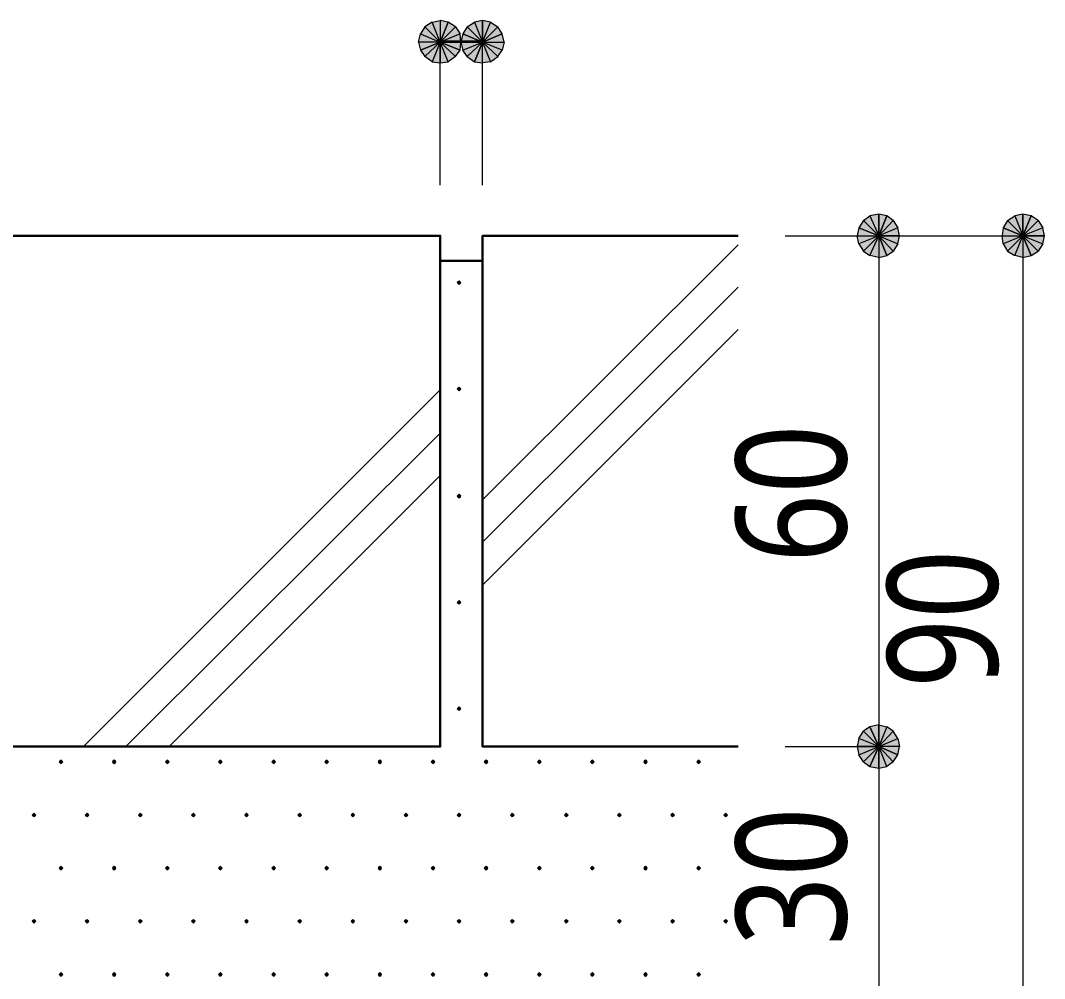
# Model space of a CAD drawing. Header units: millimetres. Extents: x 0 to 420, y 0 to 297.
# Drawn here: x 92.99 to 117.05, y 222.39 to 244.9 of the extents above; entities that cross this region are included whole.
import ezdxf
from ezdxf.enums import TextEntityAlignment as Align

# ---------------------------------------------------------------- set-up
doc = ezdxf.new("R2010")
doc.units = ezdxf.units.MM
doc.styles.add('kst32b', font='NotoSansJP-Variable.ttf')

msp = doc.modelspace()

# ---------------------------------------------------------------- hatches: boundary and pattern name
h = msp.add_hatch(color=7)
h.paths.add_polyline_path([(103.039, 244.856), (102.849, 244.898), (102.849, 244.39), (103.039, 244.856)])
h.paths.add_polyline_path([(102.849, 244.898), (102.849, 244.39), (102.658, 244.856), (102.849, 244.898)])
h.paths.add_polyline_path([(102.849, 244.39), (102.658, 244.856), (102.489, 244.75), (102.849, 244.39)])
h = msp.add_hatch(color=7)
h.paths.add_polyline_path([(103.336, 244.39), (103.315, 244.581), (102.849, 244.39), (103.336, 244.39)])
h.paths.add_polyline_path([(103.315, 244.581), (102.849, 244.39), (103.209, 244.75), (103.315, 244.581)])
h.paths.add_polyline_path([(102.849, 244.39), (103.209, 244.75), (103.039, 244.856), (102.849, 244.39)])
h = msp.add_hatch(color=7)
h.paths.add_polyline_path([(103.844, 244.898), (103.653, 244.856), (103.844, 244.39), (103.844, 244.898)])
h.paths.add_polyline_path([(103.653, 244.856), (103.844, 244.39), (103.484, 244.75), (103.653, 244.856)])
h.paths.add_polyline_path([(103.844, 244.39), (103.484, 244.75), (103.378, 244.581), (103.844, 244.39)])
h = msp.add_hatch(color=7)
h.paths.add_polyline_path([(104.309, 244.581), (104.204, 244.75), (103.844, 244.39), (104.309, 244.581)])
h.paths.add_polyline_path([(104.204, 244.75), (103.844, 244.39), (104.034, 244.856), (104.204, 244.75)])
h.paths.add_polyline_path([(103.844, 244.39), (104.034, 244.856), (103.844, 244.898), (103.844, 244.39)])
h = msp.add_hatch(color=7)
h.paths.add_polyline_path([(102.489, 244.75), (102.383, 244.581), (102.849, 244.39), (102.489, 244.75)])
h.paths.add_polyline_path([(102.383, 244.581), (102.849, 244.39), (102.341, 244.39), (102.383, 244.581)])
h.paths.add_polyline_path([(102.849, 244.39), (102.341, 244.39), (102.383, 244.2), (102.849, 244.39)])
for points in [[(103.378, 244.581), (103.336, 244.39), (103.844, 244.39), (103.378, 244.581)], [(103.315, 244.2), (103.336, 244.39), (102.849, 244.39), (103.315, 244.2)], [(113.348, 240.305), (113.157, 240.347), (113.157, 239.839), (113.348, 240.305)], [(116.734, 240.305), (116.544, 240.347), (116.544, 239.839), (116.734, 240.305)], [(103.293, 238.781), (103.272, 238.76), (103.251, 238.739), (103.272, 238.718), (103.293, 238.696), (103.315, 238.718), (103.336, 238.739), (103.315, 238.76), (103.293, 238.781)], [(103.293, 236.283), (103.272, 236.262), (103.251, 236.241), (103.272, 236.22), (103.293, 236.199), (103.315, 236.22), (103.336, 236.241), (103.315, 236.262), (103.293, 236.283)], [(103.293, 233.765), (103.272, 233.743), (103.251, 233.722), (103.272, 233.701), (103.293, 233.68), (103.315, 233.701), (103.336, 233.722), (103.315, 233.743), (103.293, 233.765)], [(103.293, 231.267), (103.272, 231.246), (103.251, 231.225), (103.272, 231.204), (103.293, 231.182), (103.315, 231.204), (103.336, 231.225), (103.315, 231.246), (103.293, 231.267)], [(103.293, 228.769), (103.272, 228.748), (103.251, 228.727), (103.272, 228.706), (103.293, 228.685), (103.315, 228.706), (103.336, 228.727), (103.315, 228.748), (103.293, 228.769)], [(112.945, 227.372), (113.157, 227.33), (113.157, 227.838), (112.945, 227.372)], [(93.938, 227.521), (93.917, 227.499), (93.895, 227.478), (93.917, 227.457), (93.938, 227.436), (93.959, 227.457), (93.98, 227.478), (93.959, 227.499), (93.938, 227.521)], [(95.187, 227.521), (95.165, 227.499), (95.144, 227.478), (95.165, 227.457), (95.187, 227.436), (95.208, 227.457), (95.229, 227.478), (95.208, 227.499), (95.187, 227.521)], [(96.435, 227.521), (96.414, 227.499), (96.393, 227.478), (96.414, 227.457), (96.435, 227.436), (96.457, 227.457), (96.478, 227.478), (96.457, 227.499), (96.435, 227.521)], [(97.684, 227.521), (97.663, 227.499), (97.642, 227.478), (97.663, 227.457), (97.684, 227.436), (97.705, 227.457), (97.727, 227.478), (97.705, 227.499), (97.684, 227.521)], [(98.933, 227.521), (98.912, 227.499), (98.891, 227.478), (98.912, 227.457), (98.933, 227.436), (98.954, 227.457), (98.975, 227.478), (98.954, 227.499), (98.933, 227.521)], [(100.182, 227.521), (100.161, 227.499), (100.14, 227.478), (100.161, 227.457), (100.182, 227.436), (100.203, 227.457), (100.224, 227.478), (100.203, 227.499), (100.182, 227.521)], [(101.431, 227.521), (101.41, 227.499), (101.388, 227.478), (101.41, 227.457), (101.431, 227.436), (101.452, 227.457), (101.473, 227.478), (101.452, 227.499), (101.431, 227.521)], [(102.679, 227.521), (102.658, 227.499), (102.637, 227.478), (102.658, 227.457), (102.679, 227.436), (102.701, 227.457), (102.722, 227.478), (102.701, 227.499), (102.679, 227.521)], [(103.928, 227.521), (103.907, 227.499), (103.886, 227.478), (103.907, 227.457), (103.928, 227.436), (103.95, 227.457), (103.971, 227.478), (103.95, 227.499), (103.928, 227.521)], [(105.177, 227.521), (105.156, 227.499), (105.135, 227.478), (105.156, 227.457), (105.177, 227.436), (105.198, 227.457), (105.22, 227.478), (105.198, 227.499), (105.177, 227.521)], [(106.426, 227.521), (106.405, 227.499), (106.384, 227.478), (106.405, 227.457), (106.426, 227.436), (106.447, 227.457), (106.468, 227.478), (106.447, 227.499), (106.426, 227.521)], [(107.675, 227.521), (107.654, 227.499), (107.633, 227.478), (107.654, 227.457), (107.675, 227.436), (107.696, 227.457), (107.717, 227.478), (107.696, 227.499), (107.675, 227.521)], [(108.924, 227.521), (108.903, 227.499), (108.881, 227.478), (108.903, 227.457), (108.924, 227.436), (108.945, 227.457), (108.966, 227.478), (108.945, 227.499), (108.924, 227.521)], [(93.303, 226.272), (93.282, 226.25), (93.26, 226.229), (93.282, 226.208), (93.303, 226.187), (93.324, 226.208), (93.345, 226.229), (93.324, 226.25), (93.303, 226.272)], [(94.552, 226.272), (94.53, 226.25), (94.509, 226.229), (94.53, 226.208), (94.552, 226.187), (94.573, 226.208), (94.594, 226.229), (94.573, 226.25), (94.552, 226.272)], [(95.8, 226.272), (95.779, 226.25), (95.758, 226.229), (95.779, 226.208), (95.8, 226.187), (95.821, 226.208), (95.843, 226.229), (95.821, 226.25), (95.8, 226.272)], [(97.049, 226.272), (97.028, 226.25), (97.007, 226.229), (97.028, 226.208), (97.049, 226.187), (97.07, 226.208), (97.092, 226.229), (97.07, 226.25), (97.049, 226.272)], [(98.298, 226.272), (98.277, 226.25), (98.256, 226.229), (98.277, 226.208), (98.298, 226.187), (98.319, 226.208), (98.34, 226.229), (98.319, 226.25), (98.298, 226.272)], [(99.547, 226.272), (99.526, 226.25), (99.504, 226.229), (99.526, 226.208), (99.547, 226.187), (99.568, 226.208), (99.589, 226.229), (99.568, 226.25), (99.547, 226.272)], [(100.796, 226.272), (100.775, 226.25), (100.753, 226.229), (100.775, 226.208), (100.796, 226.187), (100.817, 226.208), (100.838, 226.229), (100.817, 226.25), (100.796, 226.272)], [(102.045, 226.272), (102.023, 226.25), (102.002, 226.229), (102.023, 226.208), (102.045, 226.187), (102.066, 226.208), (102.087, 226.229), (102.066, 226.25), (102.045, 226.272)], [(103.293, 226.272), (103.272, 226.25), (103.251, 226.229), (103.272, 226.208), (103.293, 226.187), (103.315, 226.208), (103.336, 226.229), (103.315, 226.25), (103.293, 226.272)], [(104.542, 226.272), (104.521, 226.25), (104.5, 226.229), (104.521, 226.208), (104.542, 226.187), (104.563, 226.208), (104.585, 226.229), (104.563, 226.25), (104.542, 226.272)], [(105.812, 226.272), (105.791, 226.25), (105.77, 226.229), (105.791, 226.208), (105.812, 226.187), (105.833, 226.208), (105.854, 226.229), (105.833, 226.25), (105.812, 226.272)], [(107.061, 226.272), (107.04, 226.25), (107.019, 226.229), (107.04, 226.208), (107.061, 226.187), (107.082, 226.208), (107.103, 226.229), (107.082, 226.25), (107.061, 226.272)], [(108.31, 226.272), (108.289, 226.25), (108.268, 226.229), (108.289, 226.208), (108.31, 226.187), (108.331, 226.208), (108.352, 226.229), (108.331, 226.25), (108.31, 226.272)], [(109.559, 226.272), (109.537, 226.25), (109.516, 226.229), (109.537, 226.208), (109.559, 226.187), (109.58, 226.208), (109.601, 226.229), (109.58, 226.25), (109.559, 226.272)], [(93.938, 225.023), (93.917, 225.002), (93.895, 224.98), (93.917, 224.959), (93.938, 224.938), (93.959, 224.959), (93.98, 224.98), (93.959, 225.002), (93.938, 225.023)], [(95.187, 225.023), (95.165, 225.002), (95.144, 224.98), (95.165, 224.959), (95.187, 224.938), (95.208, 224.959), (95.229, 224.98), (95.208, 225.002), (95.187, 225.023)], [(96.435, 225.023), (96.414, 225.002), (96.393, 224.98), (96.414, 224.959), (96.435, 224.938), (96.457, 224.959), (96.478, 224.98), (96.457, 225.002), (96.435, 225.023)], [(97.684, 225.023), (97.663, 225.002), (97.642, 224.98), (97.663, 224.959), (97.684, 224.938), (97.705, 224.959), (97.727, 224.98), (97.705, 225.002), (97.684, 225.023)], [(98.933, 225.023), (98.912, 225.002), (98.891, 224.98), (98.912, 224.959), (98.933, 224.938), (98.954, 224.959), (98.975, 224.98), (98.954, 225.002), (98.933, 225.023)], [(100.182, 225.023), (100.161, 225.002), (100.14, 224.98), (100.161, 224.959), (100.182, 224.938), (100.203, 224.959), (100.224, 224.98), (100.203, 225.002), (100.182, 225.023)], [(101.431, 225.023), (101.41, 225.002), (101.388, 224.98), (101.41, 224.959), (101.431, 224.938), (101.452, 224.959), (101.473, 224.98), (101.452, 225.002), (101.431, 225.023)], [(102.679, 225.023), (102.658, 225.002), (102.637, 224.98), (102.658, 224.959), (102.679, 224.938), (102.701, 224.959), (102.722, 224.98), (102.701, 225.002), (102.679, 225.023)], [(103.928, 225.023), (103.907, 225.002), (103.886, 224.98), (103.907, 224.959), (103.928, 224.938), (103.95, 224.959), (103.971, 224.98), (103.95, 225.002), (103.928, 225.023)], [(105.177, 225.023), (105.156, 225.002), (105.135, 224.98), (105.156, 224.959), (105.177, 224.938), (105.198, 224.959), (105.22, 224.98), (105.198, 225.002), (105.177, 225.023)], [(106.426, 225.023), (106.405, 225.002), (106.384, 224.98), (106.405, 224.959), (106.426, 224.938), (106.447, 224.959), (106.468, 224.98), (106.447, 225.002), (106.426, 225.023)], [(107.675, 225.023), (107.654, 225.002), (107.633, 224.98), (107.654, 224.959), (107.675, 224.938), (107.696, 224.959), (107.717, 224.98), (107.696, 225.002), (107.675, 225.023)], [(108.924, 225.023), (108.903, 225.002), (108.881, 224.98), (108.903, 224.959), (108.924, 224.938), (108.945, 224.959), (108.966, 224.98), (108.945, 225.002), (108.924, 225.023)], [(93.303, 223.774), (93.282, 223.753), (93.26, 223.732), (93.282, 223.711), (93.303, 223.689), (93.324, 223.711), (93.345, 223.732), (93.324, 223.753), (93.303, 223.774)], [(94.552, 223.774), (94.53, 223.753), (94.509, 223.732), (94.53, 223.711), (94.552, 223.689), (94.573, 223.711), (94.594, 223.732), (94.573, 223.753), (94.552, 223.774)], [(95.8, 223.774), (95.779, 223.753), (95.758, 223.732), (95.779, 223.711), (95.8, 223.689), (95.821, 223.711), (95.843, 223.732), (95.821, 223.753), (95.8, 223.774)], [(97.049, 223.774), (97.028, 223.753), (97.007, 223.732), (97.028, 223.711), (97.049, 223.689), (97.07, 223.711), (97.092, 223.732), (97.07, 223.753), (97.049, 223.774)], [(98.298, 223.774), (98.277, 223.753), (98.256, 223.732), (98.277, 223.711), (98.298, 223.689), (98.319, 223.711), (98.34, 223.732), (98.319, 223.753), (98.298, 223.774)], [(99.547, 223.774), (99.526, 223.753), (99.504, 223.732), (99.526, 223.711), (99.547, 223.689), (99.568, 223.711), (99.589, 223.732), (99.568, 223.753), (99.547, 223.774)], [(100.796, 223.774), (100.775, 223.753), (100.753, 223.732), (100.775, 223.711), (100.796, 223.689), (100.817, 223.711), (100.838, 223.732), (100.817, 223.753), (100.796, 223.774)], [(102.045, 223.774), (102.023, 223.753), (102.002, 223.732), (102.023, 223.711), (102.045, 223.689), (102.066, 223.711), (102.087, 223.732), (102.066, 223.753), (102.045, 223.774)], [(103.293, 223.774), (103.272, 223.753), (103.251, 223.732), (103.272, 223.711), (103.293, 223.689), (103.315, 223.711), (103.336, 223.732), (103.315, 223.753), (103.293, 223.774)], [(104.542, 223.774), (104.521, 223.753), (104.5, 223.732), (104.521, 223.711), (104.542, 223.689), (104.563, 223.711), (104.585, 223.732), (104.563, 223.753), (104.542, 223.774)], [(105.812, 223.774), (105.791, 223.753), (105.77, 223.732), (105.791, 223.711), (105.812, 223.689), (105.833, 223.711), (105.854, 223.732), (105.833, 223.753), (105.812, 223.774)], [(107.061, 223.774), (107.04, 223.753), (107.019, 223.732), (107.04, 223.711), (107.061, 223.689), (107.082, 223.711), (107.103, 223.732), (107.082, 223.753), (107.061, 223.774)], [(108.31, 223.774), (108.289, 223.753), (108.268, 223.732), (108.289, 223.711), (108.31, 223.689), (108.331, 223.711), (108.352, 223.732), (108.331, 223.753), (108.31, 223.774)], [(109.559, 223.774), (109.537, 223.753), (109.516, 223.732), (109.537, 223.711), (109.559, 223.689), (109.58, 223.711), (109.601, 223.732), (109.58, 223.753), (109.559, 223.774)], [(93.938, 222.525), (93.917, 222.504), (93.895, 222.483), (93.917, 222.462), (93.938, 222.44), (93.959, 222.462), (93.98, 222.483), (93.959, 222.504), (93.938, 222.525)], [(95.187, 222.525), (95.165, 222.504), (95.144, 222.483), (95.165, 222.462), (95.187, 222.44), (95.208, 222.462), (95.229, 222.483), (95.208, 222.504), (95.187, 222.525)], [(96.435, 222.525), (96.414, 222.504), (96.393, 222.483), (96.414, 222.462), (96.435, 222.44), (96.457, 222.462), (96.478, 222.483), (96.457, 222.504), (96.435, 222.525)], [(97.684, 222.525), (97.663, 222.504), (97.642, 222.483), (97.663, 222.462), (97.684, 222.44), (97.705, 222.462), (97.727, 222.483), (97.705, 222.504), (97.684, 222.525)], [(98.933, 222.525), (98.912, 222.504), (98.891, 222.483), (98.912, 222.462), (98.933, 222.44), (98.954, 222.462), (98.975, 222.483), (98.954, 222.504), (98.933, 222.525)], [(100.182, 222.525), (100.161, 222.504), (100.14, 222.483), (100.161, 222.462), (100.182, 222.44), (100.203, 222.462), (100.224, 222.483), (100.203, 222.504), (100.182, 222.525)], [(101.431, 222.525), (101.41, 222.504), (101.388, 222.483), (101.41, 222.462), (101.431, 222.44), (101.452, 222.462), (101.473, 222.483), (101.452, 222.504), (101.431, 222.525)], [(102.679, 222.525), (102.658, 222.504), (102.637, 222.483), (102.658, 222.462), (102.679, 222.44), (102.701, 222.462), (102.722, 222.483), (102.701, 222.504), (102.679, 222.525)], [(103.928, 222.525), (103.907, 222.504), (103.886, 222.483), (103.907, 222.462), (103.928, 222.44), (103.95, 222.462), (103.971, 222.483), (103.95, 222.504), (103.928, 222.525)], [(105.177, 222.525), (105.156, 222.504), (105.135, 222.483), (105.156, 222.462), (105.177, 222.44), (105.198, 222.462), (105.22, 222.483), (105.198, 222.504), (105.177, 222.525)], [(106.426, 222.525), (106.405, 222.504), (106.384, 222.483), (106.405, 222.462), (106.426, 222.44), (106.447, 222.462), (106.468, 222.483), (106.447, 222.504), (106.426, 222.525)], [(107.675, 222.525), (107.654, 222.504), (107.633, 222.483), (107.654, 222.462), (107.675, 222.44), (107.696, 222.462), (107.717, 222.483), (107.696, 222.504), (107.675, 222.525)], [(108.924, 222.525), (108.903, 222.504), (108.881, 222.483), (108.903, 222.462), (108.924, 222.44), (108.945, 222.462), (108.966, 222.483), (108.945, 222.504), (108.924, 222.525)]]:
    msp.add_hatch(color=7).paths.add_polyline_path(points)
h = msp.add_hatch(color=7)
h.paths.add_polyline_path([(104.204, 244.052), (104.309, 244.2), (103.844, 244.39), (104.204, 244.052)])
h.paths.add_polyline_path([(104.309, 244.2), (103.844, 244.39), (104.352, 244.39), (104.309, 244.2)])
h.paths.add_polyline_path([(103.844, 244.39), (104.352, 244.39), (104.309, 244.581), (103.844, 244.39)])
h = msp.add_hatch(color=7)
h.paths.add_polyline_path([(102.383, 244.2), (102.489, 244.052), (102.849, 244.39), (102.383, 244.2)])
h.paths.add_polyline_path([(102.489, 244.052), (102.849, 244.39), (102.658, 243.925), (102.489, 244.052)])
h.paths.add_polyline_path([(102.849, 244.39), (102.658, 243.925), (102.849, 243.904), (102.849, 244.39)])
h = msp.add_hatch(color=7)
h.paths.add_polyline_path([(102.849, 243.904), (103.039, 243.925), (102.849, 244.39), (102.849, 243.904)])
h.paths.add_polyline_path([(103.039, 243.925), (102.849, 244.39), (103.209, 244.052), (103.039, 243.925)])
h.paths.add_polyline_path([(102.849, 244.39), (103.209, 244.052), (103.315, 244.2), (102.849, 244.39)])
h = msp.add_hatch(color=7)
h.paths.add_polyline_path([(103.336, 244.39), (103.378, 244.2), (103.844, 244.39), (103.336, 244.39)])
h.paths.add_polyline_path([(103.378, 244.2), (103.844, 244.39), (103.484, 244.052), (103.378, 244.2)])
h.paths.add_polyline_path([(103.844, 244.39), (103.484, 244.052), (103.653, 243.925), (103.844, 244.39)])
h = msp.add_hatch(color=7)
h.paths.add_polyline_path([(103.653, 243.925), (103.844, 243.904), (103.844, 244.39), (103.653, 243.925)])
h.paths.add_polyline_path([(103.844, 243.904), (103.844, 244.39), (104.034, 243.925), (103.844, 243.904)])
h.paths.add_polyline_path([(103.844, 244.39), (104.034, 243.925), (104.204, 244.052), (103.844, 244.39)])
h = msp.add_hatch(color=7)
h.paths.add_polyline_path([(113.157, 240.347), (112.945, 240.305), (113.157, 239.839), (113.157, 240.347)])
h.paths.add_polyline_path([(112.945, 240.305), (113.157, 239.839), (112.797, 240.199), (112.945, 240.305)])
h.paths.add_polyline_path([(113.157, 239.839), (112.797, 240.199), (112.691, 240.03), (113.157, 239.839)])
h = msp.add_hatch(color=7)
h.paths.add_polyline_path([(113.644, 239.839), (113.602, 240.03), (113.157, 239.839), (113.644, 239.839)])
h.paths.add_polyline_path([(113.602, 240.03), (113.157, 239.839), (113.496, 240.199), (113.602, 240.03)])
h.paths.add_polyline_path([(113.157, 239.839), (113.496, 240.199), (113.348, 240.305), (113.157, 239.839)])
h = msp.add_hatch(color=7)
h.paths.add_polyline_path([(116.544, 240.347), (116.353, 240.305), (116.544, 239.839), (116.544, 240.347)])
h.paths.add_polyline_path([(116.353, 240.305), (116.544, 239.839), (116.184, 240.199), (116.353, 240.305)])
h.paths.add_polyline_path([(116.544, 239.839), (116.184, 240.199), (116.078, 240.03), (116.544, 239.839)])
h = msp.add_hatch(color=7)
h.paths.add_polyline_path([(117.052, 239.839), (117.009, 240.03), (116.544, 239.839), (117.052, 239.839)])
h.paths.add_polyline_path([(117.009, 240.03), (116.544, 239.839), (116.904, 240.199), (117.009, 240.03)])
h.paths.add_polyline_path([(116.544, 239.839), (116.904, 240.199), (116.734, 240.305), (116.544, 239.839)])
h = msp.add_hatch(color=7)
h.paths.add_polyline_path([(112.691, 240.03), (112.649, 239.839), (113.157, 239.839), (112.691, 240.03)])
h.paths.add_polyline_path([(112.649, 239.839), (113.157, 239.839), (112.691, 239.649), (112.649, 239.839)])
h.paths.add_polyline_path([(113.157, 239.839), (112.691, 239.649), (112.797, 239.48), (113.157, 239.839)])
h = msp.add_hatch(color=7)
h.paths.add_polyline_path([(116.078, 240.03), (116.057, 239.839), (116.544, 239.839), (116.078, 240.03)])
h.paths.add_polyline_path([(116.057, 239.839), (116.544, 239.839), (116.078, 239.649), (116.057, 239.839)])
h.paths.add_polyline_path([(116.544, 239.839), (116.078, 239.649), (116.184, 239.48), (116.544, 239.839)])
h = msp.add_hatch(color=7)
h.paths.add_polyline_path([(112.797, 239.48), (112.945, 239.374), (113.157, 239.839), (112.797, 239.48)])
h.paths.add_polyline_path([(112.945, 239.374), (113.157, 239.839), (113.157, 239.331), (112.945, 239.374)])
h.paths.add_polyline_path([(113.157, 239.839), (113.157, 239.331), (113.348, 239.374), (113.157, 239.839)])
h = msp.add_hatch(color=7)
h.paths.add_polyline_path([(113.348, 239.374), (113.496, 239.48), (113.157, 239.839), (113.348, 239.374)])
h.paths.add_polyline_path([(113.496, 239.48), (113.157, 239.839), (113.602, 239.649), (113.496, 239.48)])
h.paths.add_polyline_path([(113.157, 239.839), (113.602, 239.649), (113.644, 239.839), (113.157, 239.839)])
h = msp.add_hatch(color=7)
h.paths.add_polyline_path([(116.184, 239.48), (116.353, 239.374), (116.544, 239.839), (116.184, 239.48)])
h.paths.add_polyline_path([(116.353, 239.374), (116.544, 239.839), (116.544, 239.331), (116.353, 239.374)])
h.paths.add_polyline_path([(116.544, 239.839), (116.544, 239.331), (116.734, 239.374), (116.544, 239.839)])
h = msp.add_hatch(color=7)
h.paths.add_polyline_path([(116.734, 239.374), (116.904, 239.48), (116.544, 239.839), (116.734, 239.374)])
h.paths.add_polyline_path([(116.904, 239.48), (116.544, 239.839), (117.009, 239.649), (116.904, 239.48)])
h.paths.add_polyline_path([(116.544, 239.839), (117.009, 239.649), (117.052, 239.839), (116.544, 239.839)])
h = msp.add_hatch(color=7)
h.paths.add_polyline_path([(112.945, 228.304), (112.797, 228.198), (113.157, 227.838), (112.945, 228.304)])
h.paths.add_polyline_path([(112.797, 228.198), (113.157, 227.838), (112.691, 228.029), (112.797, 228.198)])
h.paths.add_polyline_path([(113.157, 227.838), (112.691, 228.029), (112.649, 227.838), (113.157, 227.838)])
h = msp.add_hatch(color=7)
h.paths.add_polyline_path([(113.496, 228.198), (113.348, 228.304), (113.157, 227.838), (113.496, 228.198)])
h.paths.add_polyline_path([(113.348, 228.304), (113.157, 227.838), (113.157, 228.346), (113.348, 228.304)])
h.paths.add_polyline_path([(113.157, 227.838), (113.157, 228.346), (112.945, 228.304), (113.157, 227.838)])
h = msp.add_hatch(color=7)
h.paths.add_polyline_path([(113.602, 227.647), (113.644, 227.838), (113.157, 227.838), (113.602, 227.647)])
h.paths.add_polyline_path([(113.644, 227.838), (113.157, 227.838), (113.602, 228.029), (113.644, 227.838)])
h.paths.add_polyline_path([(113.157, 227.838), (113.602, 228.029), (113.496, 228.198), (113.157, 227.838)])
h = msp.add_hatch(color=7)
h.paths.add_polyline_path([(112.649, 227.838), (112.691, 227.647), (113.157, 227.838), (112.649, 227.838)])
h.paths.add_polyline_path([(112.691, 227.647), (113.157, 227.838), (112.797, 227.478), (112.691, 227.647)])
h.paths.add_polyline_path([(113.157, 227.838), (112.797, 227.478), (112.945, 227.372), (113.157, 227.838)])
h = msp.add_hatch(color=7)
h.paths.add_polyline_path([(113.157, 227.33), (113.348, 227.372), (113.157, 227.838), (113.157, 227.33)])
h.paths.add_polyline_path([(113.348, 227.372), (113.157, 227.838), (113.496, 227.478), (113.348, 227.372)])
h.paths.add_polyline_path([(113.157, 227.838), (113.496, 227.478), (113.602, 227.647), (113.157, 227.838)])

# ---------------------------------------------------------------- linework, layer by layer
at = {"lineweight": 0}
for points in [[(102.849, 244.39), (102.658, 244.856), (102.489, 244.75)], [(102.849, 244.898), (102.849, 244.39), (102.658, 244.856)], [(103.039, 244.856), (102.849, 244.898), (102.849, 244.39)], [(102.849, 244.39), (103.209, 244.75), (103.039, 244.856)], [(103.653, 244.856), (103.844, 244.39), (103.484, 244.75)], [(103.844, 244.898), (103.653, 244.856), (103.844, 244.39)], [(103.844, 244.39), (104.034, 244.856), (103.844, 244.898)], [(104.204, 244.75), (103.844, 244.39), (104.034, 244.856)], [(102.383, 244.581), (102.849, 244.39), (102.341, 244.39)], [(102.489, 244.75), (102.383, 244.581), (102.849, 244.39)], [(103.315, 244.581), (102.849, 244.39), (103.209, 244.75)], [(103.336, 244.39), (103.315, 244.581), (102.849, 244.39)], [(103.378, 244.581), (103.336, 244.39), (103.844, 244.39)], [(103.844, 244.39), (103.484, 244.75), (103.378, 244.581)], [(104.309, 244.581), (104.204, 244.75), (103.844, 244.39)], [(103.844, 244.39), (104.352, 244.39), (104.309, 244.581)], [(102.849, 244.39), (102.341, 244.39), (102.383, 244.2)], [(102.383, 244.2), (102.489, 244.052), (102.849, 244.39)], [(102.489, 244.052), (102.849, 244.39), (102.658, 243.925)], [(102.849, 244.39), (102.658, 243.925), (102.849, 243.904)], [(102.849, 243.904), (103.039, 243.925), (102.849, 244.39)], [(103.039, 243.925), (102.849, 244.39), (103.209, 244.052)], [(102.849, 244.39), (103.209, 244.052), (103.315, 244.2)], [(103.315, 244.2), (103.336, 244.39), (102.849, 244.39)], [(103.336, 244.39), (103.378, 244.2), (103.844, 244.39)], [(103.378, 244.2), (103.844, 244.39), (103.484, 244.052)], [(103.844, 244.39), (103.484, 244.052), (103.653, 243.925)], [(103.653, 243.925), (103.844, 243.904), (103.844, 244.39)], [(103.844, 243.904), (103.844, 244.39), (104.034, 243.925)], [(103.844, 244.39), (104.034, 243.925), (104.204, 244.052)], [(104.204, 244.052), (104.309, 244.2), (103.844, 244.39)], [(104.309, 244.2), (103.844, 244.39), (104.352, 244.39)], [(113.157, 239.839), (112.797, 240.199), (112.691, 240.03)], [(112.945, 240.305), (113.157, 239.839), (112.797, 240.199)], [(113.157, 240.347), (112.945, 240.305), (113.157, 239.839)], [(113.348, 240.305), (113.157, 240.347), (113.157, 239.839)], [(113.157, 239.839), (113.496, 240.199), (113.348, 240.305)], [(113.602, 240.03), (113.157, 239.839), (113.496, 240.199)], [(116.544, 239.839), (116.184, 240.199), (116.078, 240.03)], [(116.353, 240.305), (116.544, 239.839), (116.184, 240.199)], [(116.544, 240.347), (116.353, 240.305), (116.544, 239.839)], [(116.734, 240.305), (116.544, 240.347), (116.544, 239.839)], [(116.544, 239.839), (116.904, 240.199), (116.734, 240.305)], [(117.009, 240.03), (116.544, 239.839), (116.904, 240.199)], [(112.691, 240.03), (112.649, 239.839), (113.157, 239.839)], [(113.644, 239.839), (113.602, 240.03), (113.157, 239.839)], [(116.078, 240.03), (116.057, 239.839), (116.544, 239.839)], [(117.052, 239.839), (117.009, 240.03), (116.544, 239.839)], [(112.649, 239.839), (113.157, 239.839), (112.691, 239.649)], [(113.157, 239.839), (112.691, 239.649), (112.797, 239.48)], [(112.797, 239.48), (112.945, 239.374), (113.157, 239.839)], [(112.945, 239.374), (113.157, 239.839), (113.157, 239.331)], [(113.157, 239.839), (113.157, 239.331), (113.348, 239.374)], [(113.348, 239.374), (113.496, 239.48), (113.157, 239.839)], [(113.496, 239.48), (113.157, 239.839), (113.602, 239.649)], [(113.157, 239.839), (113.602, 239.649), (113.644, 239.839)], [(116.057, 239.839), (116.544, 239.839), (116.078, 239.649)], [(116.544, 239.839), (116.078, 239.649), (116.184, 239.48)], [(116.184, 239.48), (116.353, 239.374), (116.544, 239.839)], [(116.353, 239.374), (116.544, 239.839), (116.544, 239.331)], [(116.544, 239.839), (116.544, 239.331), (116.734, 239.374)], [(116.734, 239.374), (116.904, 239.48), (116.544, 239.839)], [(116.904, 239.48), (116.544, 239.839), (117.009, 239.649)], [(116.544, 239.839), (117.009, 239.649), (117.052, 239.839)], [(103.293, 238.781), (103.272, 238.76), (103.251, 238.739), (103.272, 238.718), (103.293, 238.696), (103.315, 238.718), (103.336, 238.739), (103.315, 238.76)], [(103.293, 236.283), (103.272, 236.262), (103.251, 236.241), (103.272, 236.22), (103.293, 236.199), (103.315, 236.22), (103.336, 236.241), (103.315, 236.262)], [(103.293, 233.765), (103.272, 233.743), (103.251, 233.722), (103.272, 233.701), (103.293, 233.68), (103.315, 233.701), (103.336, 233.722), (103.315, 233.743)], [(103.293, 231.267), (103.272, 231.246), (103.251, 231.225), (103.272, 231.204), (103.293, 231.182), (103.315, 231.204), (103.336, 231.225), (103.315, 231.246)], [(103.293, 228.769), (103.272, 228.748), (103.251, 228.727), (103.272, 228.706), (103.293, 228.685), (103.315, 228.706), (103.336, 228.727), (103.315, 228.748)], [(112.797, 228.198), (113.157, 227.838), (112.691, 228.029)], [(112.945, 228.304), (112.797, 228.198), (113.157, 227.838)], [(113.157, 227.838), (113.157, 228.346), (112.945, 228.304)], [(113.348, 228.304), (113.157, 227.838), (113.157, 228.346)], [(113.496, 228.198), (113.348, 228.304), (113.157, 227.838)], [(113.157, 227.838), (113.602, 228.029), (113.496, 228.198)], [(113.157, 227.838), (112.691, 228.029), (112.649, 227.838)], [(113.644, 227.838), (113.157, 227.838), (113.602, 228.029)], [(112.649, 227.838), (112.691, 227.647), (113.157, 227.838)], [(112.691, 227.647), (113.157, 227.838), (112.797, 227.478)], [(113.157, 227.838), (112.797, 227.478), (112.945, 227.372)], [(112.945, 227.372), (113.157, 227.33), (113.157, 227.838)], [(113.157, 227.33), (113.348, 227.372), (113.157, 227.838)], [(113.348, 227.372), (113.157, 227.838), (113.496, 227.478)], [(113.157, 227.838), (113.496, 227.478), (113.602, 227.647)], [(113.602, 227.647), (113.644, 227.838), (113.157, 227.838)], [(93.938, 227.521), (93.917, 227.499), (93.895, 227.478), (93.917, 227.457), (93.938, 227.436), (93.959, 227.457), (93.98, 227.478), (93.959, 227.499)], [(95.187, 227.521), (95.165, 227.499), (95.144, 227.478), (95.165, 227.457), (95.187, 227.436), (95.208, 227.457), (95.229, 227.478), (95.208, 227.499)], [(96.435, 227.521), (96.414, 227.499), (96.393, 227.478), (96.414, 227.457), (96.435, 227.436), (96.457, 227.457), (96.478, 227.478), (96.457, 227.499)], [(97.684, 227.521), (97.663, 227.499), (97.642, 227.478), (97.663, 227.457), (97.684, 227.436), (97.705, 227.457), (97.727, 227.478), (97.705, 227.499)], [(98.933, 227.521), (98.912, 227.499), (98.891, 227.478), (98.912, 227.457), (98.933, 227.436), (98.954, 227.457), (98.975, 227.478), (98.954, 227.499)], [(100.182, 227.521), (100.161, 227.499), (100.14, 227.478), (100.161, 227.457), (100.182, 227.436), (100.203, 227.457), (100.224, 227.478), (100.203, 227.499)], [(101.431, 227.521), (101.41, 227.499), (101.388, 227.478), (101.41, 227.457), (101.431, 227.436), (101.452, 227.457), (101.473, 227.478), (101.452, 227.499)], [(102.679, 227.521), (102.658, 227.499), (102.637, 227.478), (102.658, 227.457), (102.679, 227.436), (102.701, 227.457), (102.722, 227.478), (102.701, 227.499)], [(103.928, 227.521), (103.907, 227.499), (103.886, 227.478), (103.907, 227.457), (103.928, 227.436), (103.95, 227.457), (103.971, 227.478), (103.95, 227.499)], [(105.177, 227.521), (105.156, 227.499), (105.135, 227.478), (105.156, 227.457), (105.177, 227.436), (105.198, 227.457), (105.22, 227.478), (105.198, 227.499)], [(106.426, 227.521), (106.405, 227.499), (106.384, 227.478), (106.405, 227.457), (106.426, 227.436), (106.447, 227.457), (106.468, 227.478), (106.447, 227.499)], [(107.675, 227.521), (107.654, 227.499), (107.633, 227.478), (107.654, 227.457), (107.675, 227.436), (107.696, 227.457), (107.717, 227.478), (107.696, 227.499)], [(108.924, 227.521), (108.903, 227.499), (108.881, 227.478), (108.903, 227.457), (108.924, 227.436), (108.945, 227.457), (108.966, 227.478), (108.945, 227.499)], [(93.303, 226.272), (93.282, 226.25), (93.26, 226.229), (93.282, 226.208), (93.303, 226.187), (93.324, 226.208), (93.345, 226.229), (93.324, 226.25)], [(94.552, 226.272), (94.53, 226.25), (94.509, 226.229), (94.53, 226.208), (94.552, 226.187), (94.573, 226.208), (94.594, 226.229), (94.573, 226.25)], [(95.8, 226.272), (95.779, 226.25), (95.758, 226.229), (95.779, 226.208), (95.8, 226.187), (95.821, 226.208), (95.843, 226.229), (95.821, 226.25)], [(97.049, 226.272), (97.028, 226.25), (97.007, 226.229), (97.028, 226.208), (97.049, 226.187), (97.07, 226.208), (97.092, 226.229), (97.07, 226.25)], [(98.298, 226.272), (98.277, 226.25), (98.256, 226.229), (98.277, 226.208), (98.298, 226.187), (98.319, 226.208), (98.34, 226.229), (98.319, 226.25)], [(99.547, 226.272), (99.526, 226.25), (99.504, 226.229), (99.526, 226.208), (99.547, 226.187), (99.568, 226.208), (99.589, 226.229), (99.568, 226.25)], [(100.796, 226.272), (100.775, 226.25), (100.753, 226.229), (100.775, 226.208), (100.796, 226.187), (100.817, 226.208), (100.838, 226.229), (100.817, 226.25)], [(102.045, 226.272), (102.023, 226.25), (102.002, 226.229), (102.023, 226.208), (102.045, 226.187), (102.066, 226.208), (102.087, 226.229), (102.066, 226.25)], [(103.293, 226.272), (103.272, 226.25), (103.251, 226.229), (103.272, 226.208), (103.293, 226.187), (103.315, 226.208), (103.336, 226.229), (103.315, 226.25)], [(104.542, 226.272), (104.521, 226.25), (104.5, 226.229), (104.521, 226.208), (104.542, 226.187), (104.563, 226.208), (104.585, 226.229), (104.563, 226.25)], [(105.812, 226.272), (105.791, 226.25), (105.77, 226.229), (105.791, 226.208), (105.812, 226.187), (105.833, 226.208), (105.854, 226.229), (105.833, 226.25)], [(107.061, 226.272), (107.04, 226.25), (107.019, 226.229), (107.04, 226.208), (107.061, 226.187), (107.082, 226.208), (107.103, 226.229), (107.082, 226.25)], [(108.31, 226.272), (108.289, 226.25), (108.268, 226.229), (108.289, 226.208), (108.31, 226.187), (108.331, 226.208), (108.352, 226.229), (108.331, 226.25)], [(109.559, 226.272), (109.537, 226.25), (109.516, 226.229), (109.537, 226.208), (109.559, 226.187), (109.58, 226.208), (109.601, 226.229), (109.58, 226.25)], [(93.938, 225.023), (93.917, 225.002), (93.895, 224.98), (93.917, 224.959), (93.938, 224.938), (93.959, 224.959), (93.98, 224.98), (93.959, 225.002)], [(95.187, 225.023), (95.165, 225.002), (95.144, 224.98), (95.165, 224.959), (95.187, 224.938), (95.208, 224.959), (95.229, 224.98), (95.208, 225.002)], [(96.435, 225.023), (96.414, 225.002), (96.393, 224.98), (96.414, 224.959), (96.435, 224.938), (96.457, 224.959), (96.478, 224.98), (96.457, 225.002)], [(97.684, 225.023), (97.663, 225.002), (97.642, 224.98), (97.663, 224.959), (97.684, 224.938), (97.705, 224.959), (97.727, 224.98), (97.705, 225.002)], [(98.933, 225.023), (98.912, 225.002), (98.891, 224.98), (98.912, 224.959), (98.933, 224.938), (98.954, 224.959), (98.975, 224.98), (98.954, 225.002)], [(100.182, 225.023), (100.161, 225.002), (100.14, 224.98), (100.161, 224.959), (100.182, 224.938), (100.203, 224.959), (100.224, 224.98), (100.203, 225.002)], [(101.431, 225.023), (101.41, 225.002), (101.388, 224.98), (101.41, 224.959), (101.431, 224.938), (101.452, 224.959), (101.473, 224.98), (101.452, 225.002)], [(102.679, 225.023), (102.658, 225.002), (102.637, 224.98), (102.658, 224.959), (102.679, 224.938), (102.701, 224.959), (102.722, 224.98), (102.701, 225.002)], [(103.928, 225.023), (103.907, 225.002), (103.886, 224.98), (103.907, 224.959), (103.928, 224.938), (103.95, 224.959), (103.971, 224.98), (103.95, 225.002)], [(105.177, 225.023), (105.156, 225.002), (105.135, 224.98), (105.156, 224.959), (105.177, 224.938), (105.198, 224.959), (105.22, 224.98), (105.198, 225.002)], [(106.426, 225.023), (106.405, 225.002), (106.384, 224.98), (106.405, 224.959), (106.426, 224.938), (106.447, 224.959), (106.468, 224.98), (106.447, 225.002)], [(107.675, 225.023), (107.654, 225.002), (107.633, 224.98), (107.654, 224.959), (107.675, 224.938), (107.696, 224.959), (107.717, 224.98), (107.696, 225.002)], [(108.924, 225.023), (108.903, 225.002), (108.881, 224.98), (108.903, 224.959), (108.924, 224.938), (108.945, 224.959), (108.966, 224.98), (108.945, 225.002)], [(93.303, 223.774), (93.282, 223.753), (93.26, 223.732), (93.282, 223.711), (93.303, 223.689), (93.324, 223.711), (93.345, 223.732), (93.324, 223.753)], [(94.552, 223.774), (94.53, 223.753), (94.509, 223.732), (94.53, 223.711), (94.552, 223.689), (94.573, 223.711), (94.594, 223.732), (94.573, 223.753)], [(95.8, 223.774), (95.779, 223.753), (95.758, 223.732), (95.779, 223.711), (95.8, 223.689), (95.821, 223.711), (95.843, 223.732), (95.821, 223.753)], [(97.049, 223.774), (97.028, 223.753), (97.007, 223.732), (97.028, 223.711), (97.049, 223.689), (97.07, 223.711), (97.092, 223.732), (97.07, 223.753)], [(98.298, 223.774), (98.277, 223.753), (98.256, 223.732), (98.277, 223.711), (98.298, 223.689), (98.319, 223.711), (98.34, 223.732), (98.319, 223.753)], [(99.547, 223.774), (99.526, 223.753), (99.504, 223.732), (99.526, 223.711), (99.547, 223.689), (99.568, 223.711), (99.589, 223.732), (99.568, 223.753)], [(100.796, 223.774), (100.775, 223.753), (100.753, 223.732), (100.775, 223.711), (100.796, 223.689), (100.817, 223.711), (100.838, 223.732), (100.817, 223.753)], [(102.045, 223.774), (102.023, 223.753), (102.002, 223.732), (102.023, 223.711), (102.045, 223.689), (102.066, 223.711), (102.087, 223.732), (102.066, 223.753)], [(103.293, 223.774), (103.272, 223.753), (103.251, 223.732), (103.272, 223.711), (103.293, 223.689), (103.315, 223.711), (103.336, 223.732), (103.315, 223.753)], [(104.542, 223.774), (104.521, 223.753), (104.5, 223.732), (104.521, 223.711), (104.542, 223.689), (104.563, 223.711), (104.585, 223.732), (104.563, 223.753)], [(105.812, 223.774), (105.791, 223.753), (105.77, 223.732), (105.791, 223.711), (105.812, 223.689), (105.833, 223.711), (105.854, 223.732), (105.833, 223.753)], [(107.061, 223.774), (107.04, 223.753), (107.019, 223.732), (107.04, 223.711), (107.061, 223.689), (107.082, 223.711), (107.103, 223.732), (107.082, 223.753)], [(108.31, 223.774), (108.289, 223.753), (108.268, 223.732), (108.289, 223.711), (108.31, 223.689), (108.331, 223.711), (108.352, 223.732), (108.331, 223.753)], [(109.559, 223.774), (109.537, 223.753), (109.516, 223.732), (109.537, 223.711), (109.559, 223.689), (109.58, 223.711), (109.601, 223.732), (109.58, 223.753)], [(93.938, 222.525), (93.917, 222.504), (93.895, 222.483), (93.917, 222.462), (93.938, 222.44), (93.959, 222.462), (93.98, 222.483), (93.959, 222.504)], [(95.187, 222.525), (95.165, 222.504), (95.144, 222.483), (95.165, 222.462), (95.187, 222.44), (95.208, 222.462), (95.229, 222.483), (95.208, 222.504)], [(96.435, 222.525), (96.414, 222.504), (96.393, 222.483), (96.414, 222.462), (96.435, 222.44), (96.457, 222.462), (96.478, 222.483), (96.457, 222.504)], [(97.684, 222.525), (97.663, 222.504), (97.642, 222.483), (97.663, 222.462), (97.684, 222.44), (97.705, 222.462), (97.727, 222.483), (97.705, 222.504)], [(98.933, 222.525), (98.912, 222.504), (98.891, 222.483), (98.912, 222.462), (98.933, 222.44), (98.954, 222.462), (98.975, 222.483), (98.954, 222.504)], [(100.182, 222.525), (100.161, 222.504), (100.14, 222.483), (100.161, 222.462), (100.182, 222.44), (100.203, 222.462), (100.224, 222.483), (100.203, 222.504)], [(101.431, 222.525), (101.41, 222.504), (101.388, 222.483), (101.41, 222.462), (101.431, 222.44), (101.452, 222.462), (101.473, 222.483), (101.452, 222.504)], [(102.679, 222.525), (102.658, 222.504), (102.637, 222.483), (102.658, 222.462), (102.679, 222.44), (102.701, 222.462), (102.722, 222.483), (102.701, 222.504)], [(103.928, 222.525), (103.907, 222.504), (103.886, 222.483), (103.907, 222.462), (103.928, 222.44), (103.95, 222.462), (103.971, 222.483), (103.95, 222.504)], [(105.177, 222.525), (105.156, 222.504), (105.135, 222.483), (105.156, 222.462), (105.177, 222.44), (105.198, 222.462), (105.22, 222.483), (105.198, 222.504)], [(106.426, 222.525), (106.405, 222.504), (106.384, 222.483), (106.405, 222.462), (106.426, 222.44), (106.447, 222.462), (106.468, 222.483), (106.447, 222.504)], [(107.675, 222.525), (107.654, 222.504), (107.633, 222.483), (107.654, 222.462), (107.675, 222.44), (107.696, 222.462), (107.717, 222.483), (107.696, 222.504)], [(108.924, 222.525), (108.903, 222.504), (108.881, 222.483), (108.903, 222.462), (108.924, 222.44), (108.945, 222.462), (108.966, 222.483), (108.945, 222.504)]]:
    msp.add_lwpolyline(points, close=True, dxfattribs=at)
at = {"lineweight": 13}
for points in [[(103.844, 244.412), (102.849, 244.412)], [(102.849, 241.025), (102.849, 244.369)], [(103.844, 241.025), (103.844, 244.369)], [(110.956, 239.839), (116.544, 239.839), (116.544, 221.848)], [(113.157, 239.839), (113.157, 227.838), (113.157, 221.848)], [(103.844, 233.638), (109.855, 239.628)], [(103.844, 232.643), (109.855, 238.633)], [(103.844, 231.627), (109.855, 237.638)], [(94.467, 227.838), (102.849, 236.22)], [(95.462, 227.838), (102.849, 235.204)], [(96.478, 227.838), (102.849, 234.209)], [(110.956, 227.838), (113.157, 227.838)]]:
    msp.add_lwpolyline(points, dxfattribs=at)
at = {"lineweight": 30}
for points in [[(45.043, 239.839), (102.849, 239.839), (102.849, 227.838), (45.043, 227.838)], [(109.855, 239.839), (103.844, 239.839), (103.844, 227.838), (109.855, 227.838)], [(102.849, 239.247), (103.844, 239.247)]]:
    msp.add_lwpolyline(points, dxfattribs=at)

# ---------------------------------------------------------------- texts
at = {"style": 'kst32b'}
for s, p, p2 in [('60', (112.395, 232.156), (112.395, 235.405)), ('90', (115.951, 229.214), (115.951, 232.462)), ('30', (112.395, 223.16), (112.395, 226.409))]:
    msp.add_text(s, height=2.5989, dxfattribs=at).set_placement(p, p2, align=Align.FIT)

doc.saveas('drawing.dxf')
